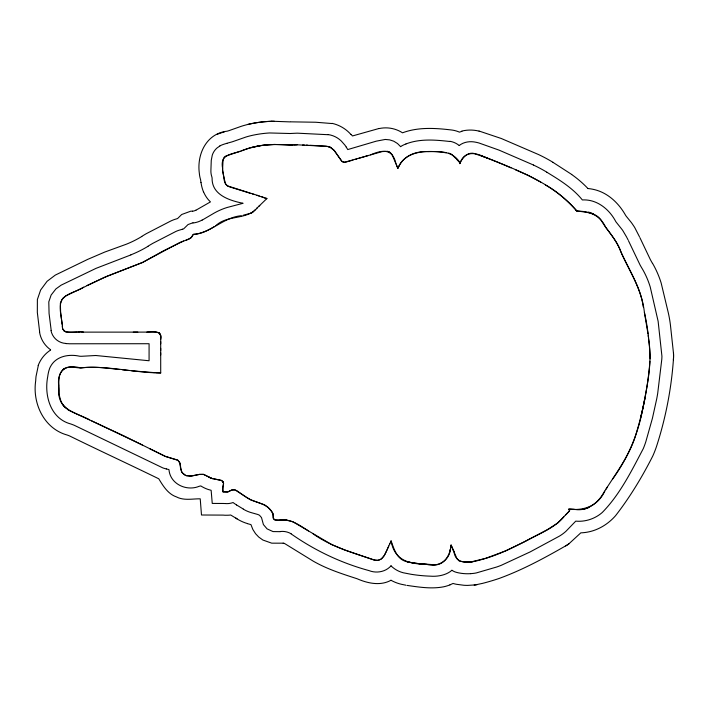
<?xml version="1.0" encoding="UTF-8"?>
<svg xmlns="http://www.w3.org/2000/svg" width="709" height="709" viewBox="0 0 709 709"><rect width="100%" height="100%" fill="white"/><g stroke="black" fill="none" stroke-linecap="round" stroke-linejoin="round"><path stroke-width="1.06" d="M160.695 355.058L160.704 348.341M160.695 350.583L160.713 335.924L159.055 332.751L155.9 332.078L133.301 332.122M160.713 343.865L160.721 341.632M160.739 339.389C163.035 330.554 152.435 331.395 146.86 332.104M58.741 387.362L59.042 394.558L61.151 401.879L64.156 406.47L68.498 410.183L123.694 435.787L165.162 456.321L177.631 460.061L179.802 462.658L180.556 468.33L181.912 472.265L185.244 475.367L190.322 476.147L199.406 474.41L203.51 474.374L211.752 478.407L221.359 480.347L223.025 481.748L223.565 483.387L222.661 487.686L223.007 491.86L227.846 491.922L231.878 489.963L234.98 489.884L250.791 499.978L264.554 504.79L267.949 507.316L272.114 511.987L273.071 514.362L273.408 518.545L274.454 519.857L285.922 520.069L292.835 521.744L331.936 544.698L344.406 549.883L373.847 559.95L377.932 560.358L381.15 559.109L384.225 555.617L386.981 549.945M58.767 386.396C56.676 370.869 65.68 363.806 80.401 367.891C107.236 365.259 133.841 372.863 160.713 372.934L160.695 352.816M612.62 479.045C627.979 457.934 638.215 433.757 642.903 408.074C647.246 385.35 652.679 361.882 648.478 338.734M352.993 160.11L345.123 162.281L342.332 161.785L333.744 149.909L330.775 147.569L328.081 146.479L297.213 144.804L289.751 145.141L274.33 144.423L260.744 145.575L249.453 148.11L225.338 156.255L224.071 157.345L223.06 159.738L222.529 170.834L225.365 183.64L227.367 185.829L229.468 186.848L250.047 193.22M222.653 168.609C219.843 154.748 230.035 154.615 240.262 151.345M222.599 169.354L224.328 180.901L225.905 184.446L227.367 185.829L259.228 195.95M449.958 584.863L453.024 583.454A45.881 45.881 0 0 0 456.436 584.287L463.908 585.271A63.792 63.792 0 0 0 467.71 585.395L475.455 584.881L482.607 583.356A227.5 227.5 0 0 0 499.012 578.5C522.763 569.868 545.097 557.691 566.961 545.124A45.208 45.208 0 0 0 568.902 543.821L580.813 532.849A47.273 47.273 0 0 0 587.274 532.158C598.281 530.226 608.242 524.031 615.563 515.691C629.964 497.16 642.239 476.82 652.829 455.905A106.926 106.926 0 0 0 656.392 446.821C665.609 418.514 671.308 389.117 673.435 359.428A50.374 50.374 0 0 0 673.479 353.179L670.43 325.032A121.478 121.478 0 0 0 668.25 312.572L661.151 282.971A95.981 95.981 0 0 0 652.572 263.367M650.162 358.825C649.506 343.289 647.84 327.602 644.392 312.385C642.044 290.043 629.752 271.281 620.632 251.376C616.919 240.023 608.145 231.878 602.127 221.908C596.881 211.769 585.563 212.665 576.497 210.768C552.949 182.887 517.304 170.107 484.327 156.964C474.613 151.912 463.659 151.38 459.831 163.69C462.357 157.256 468.941 150.308 476.661 154.42C488.448 158.027 499.765 162.946 511.038 167.882M649.931 361.271C647.875 387.531 642.655 413.489 634.608 438.57C627.678 458.493 614.419 475.349 603.465 493.136C597.581 503.541 586.059 512.137 573.572 509.159C571.924 509.159 566.624 508.176 569.655 510.728L557.779 522.985L547.516 529.543L526.822 540.586L505.73 550.831L485.523 558.391L470.882 561.945L464.448 561.971L459.299 561.076L456.968 558.657L451.092 545.026L450.649 547.357M450.578 547.729C450.135 560.332 438.259 567.599 426.419 564.32C409.084 563.983 394.479 560.642 391.084 540.896L390.677 541.791M388.399 546.825L391.084 540.896C394.071 549.129 397.102 559.773 407.001 561.714C414.871 563.389 422.901 564.24 430.93 564.559C443.417 567.28 450.206 555.652 451.092 545.026L452.014 547.197M38.304 365.56L36.035 376.408A75.898 75.898 0 0 0 35.698 380.839C32.313 403.306 43.967 428.537 66.974 434.963A42.469 42.469 0 0 1 69.597 435.946C99.189 450.49 129.153 464.324 158.781 478.797C162.946 485.683 167.927 494.022 176.444 496.894C183.897 500.855 192.635 498.693 200.23 498.826L201.489 515L223.3 515.106A21.004 21.004 0 0 0 225.542 515.248L227.855 515.23A30.398 30.398 0 0 0 230.691 515.009L237.01 518.828A55.01 55.01 0 0 0 235.84 518.093M389.507 544.37L389.888 543.528M313.156 533.877C331.679 547.029 353.747 553.029 374.955 560.225C383.472 561.847 385.864 551.912 388.762 546.019M387.336 549.174L388.045 547.614M398.804 166.562L397.838 168.228L392.042 154.615L390.367 152.692L387.566 151.309L382.311 151.566L344.317 162.326L341.747 161.342L334.4 150.618L329.924 147.135L326.016 146.143L309.824 145.265M446.209 152.816C429.158 150.281 405.601 149.422 397.838 168.228L396.588 165.33M398.981 166.252C404.352 155.156 416.653 150.893 428.546 151.655C441.937 151.301 453.184 151.221 460.513 163.469L456.41 159.091M604.768 491.124C597.82 506.253 583.702 510.967 568.45 509.115M606.071 489.104L607.383 487.092M241.255 215.731C223.415 217.282 210.99 233.013 193.327 234.378L191.616 237.214L189.285 238.995L179.971 242.416L142.527 262.472L104.134 277.485L65.565 296.016L62.419 299.003L60.354 303.222L60.602 311.659L62.073 324.279M83.671 287.18C76.669 291.931 66.593 292.87 61.577 300.208C58.235 308.769 62.108 318.545 62.507 327.434M563.788 516.967C553.357 529.189 537.378 534.267 523.836 542.101C510.826 548.589 497.709 555.094 483.635 558.958C473.55 562.024 455.905 566.952 453.937 551.558A35.84 35.84 0 0 1 453.051 549.643L452.209 547.658M565.72 514.849L569.655 510.728M391.067 565.791C385.687 571.915 376.47 573.581 369.017 570.603C340.976 562.964 314.814 550.485 291.036 533.833M258.918 206.23L266.752 198.662M256.41 208.65L259.769 205.415M257.243 207.843C247.131 220.304 227.226 214.535 215.784 225.728M253.911 211.043L255.577 209.447M253.086 211.831L250.986 213.161L243.214 215.244M451.872 570.302C446.564 575.052 437.852 576.763 430.487 576.169A154.27 154.27 0 0 1 411.069 574.281L403.244 572.766A27.164 27.164 0 0 1 391.005 565.862M119.484 369.495C106.775 368.157 94.022 366.136 81.278 367.909C75.278 368.077 68.206 365.082 63.083 369.469C57.021 375.283 59.414 385.031 58.82 392.538C58.608 410.059 77.503 413.312 89.653 419.808M459.237 145.487C463.97 141.747 470.395 140.976 476.156 142.305A46.617 46.617 0 0 1 478.992 142.996L499.127 150.157L533.434 165.002M214.18 226.703C207.843 230.585 200.904 234.156 193.327 234.378L190.898 237.905L185.598 240.422M219.976 145.93L217.043 147.968A16.041 16.041 0 0 0 212.283 155.12L211.255 160.394L210.901 170.541A17.521 17.521 0 0 0 211.823 176.754A18.31 18.31 0 0 1 212.097 178.056C211.645 194.913 229.698 200.629 243.098 203.279L226.96 207.533A65.831 65.831 0 0 0 214.446 212.93L202.162 220.127M284.07 543.316L284.105 543.333A12.859 12.859 0 0 1 285.408 544.016L313.316 561.2A145.974 145.974 0 0 0 316.17 562.769C329.127 569.779 343.236 574.228 357.185 578.774C367.714 583.365 380.405 586.13 391.013 580.254M87.056 285.514L107.608 275.996L142.527 262.472L163.744 250.658L183.666 240.989M195.923 210.218L210.44 201.905L208.517 199.894A29.911 29.911 0 0 1 204.733 194.355L203.501 191.793M271.724 121.301A117.02 117.02 0 0 0 247.45 124.536L243.931 125.493A95.715 95.715 0 0 0 241.184 126.335L229.237 130.553A50.968 50.968 0 0 1 227.146 131.183C206.319 133.469 196.694 154.402 199.353 173.377A28.599 28.599 0 0 0 200.576 179.643L200.966 182.452M130.908 254.903L96.034 268.348L61.16 285.142L55.931 288.9L51.128 295.033L48.797 301.874L49.072 313.475L51.208 330.554M405.938 143.954C419.932 138.521 435.291 139.841 449.887 141.508M241.406 150.928C257.562 143.909 275.402 144.042 292.613 145.008M192.954 222.759L188.036 224.558L183.755 228.768A5.14 5.14 0 0 1 182.931 229.069L182.931 229.078M181.619 229.468L182.621 229.167M181.539 229.494L178.872 230.292A25.666 25.666 0 0 0 174.467 232.18L152.984 243.249A125.05 125.05 0 0 0 147.959 246.253M354.943 159.507L356.884 158.913M358.834 158.32L368.591 155.431M461.914 131.307L459.459 132.149A28.298 28.298 0 0 0 451.057 129.933C434.927 128.028 418.018 126.991 402.517 132.813A30.992 30.992 0 0 0 379.173 128.559M370.55 154.863C383.33 149.271 392.83 148.872 395.985 163.947M226.889 143.289L231.152 142.128A51.075 51.075 0 0 0 232.836 141.614L246.103 136.979A86.888 86.888 0 0 1 254.46 134.905A110.267 110.267 0 0 1 269.58 132.964L289.263 133.487A10.28 10.28 0 0 0 290.947 133.469L297 133.177A28.98 28.98 0 0 1 297.62 133.186L328.134 134.71M379.147 128.453L352.47 135.96L351.035 134.347M280.409 531.67L273.018 531.582L267.08 528.879L263.411 524.58L261.506 517.605L259.884 515.718A2.809 2.809 0 0 0 259.086 515.026L259.042 515.026A8.73 8.73 0 0 0 258.404 514.725L258.156 514.628A13.374 13.374 0 0 0 257.518 514.397L251.624 512.74A32.827 32.827 0 0 1 243.293 509.142M308.566 530.944C300.12 525.741 291.364 518.784 280.799 519.954C277.361 521.08 271.999 520.371 273.133 515.567C270.616 503.142 255.001 503.319 246.307 497.275M290.628 121.833L315.691 122.24L331.989 123.543M470.59 573.678L473.772 573.359A38.968 38.968 0 0 0 476.439 572.899L496.752 566.987A143.785 143.785 0 0 0 501.166 565.357L530.172 551.903L559.339 536.172A42.965 42.965 0 0 0 565.835 531.404L575.743 521.142C585.262 522.019 595.002 518.811 602.207 512.536C620.02 494.421 631.604 470.776 643.329 448.54A99.721 99.721 0 0 0 645.819 441.751L652.422 418.301L656.72 398.857A238.605 238.605 0 0 0 657.695 393.371L661.763 359.596A59.689 59.689 0 0 0 661.86 358.151L661.896 357.292A38.18 38.18 0 0 0 661.922 356.148L658.129 321.301L650.233 286.994A85.027 85.027 0 0 0 642.584 269.296A106.164 106.164 0 0 1 640.059 264.98L628.502 240.803M293.765 144.92L297.213 144.804M192.573 211.14L190.712 211.202L181.681 214.508L177.569 218.549L174.653 219.444A37.028 37.028 0 0 0 168.972 221.944L146.143 233.766A134.098 134.098 0 0 0 141.747 236.425M271.715 121.23L290.052 121.886M78.096 332.149L80.285 332.131M62.295 325.856C62.206 336.899 77.414 330.226 83.573 332.122L137.821 332.122M81.384 332.131L83.573 332.122M76.997 332.158L65.574 331.865L62.729 329.003M283.095 543.174L282.599 543.165A4.724 4.724 0 0 0 281.969 543.183L271.715 543.165L262.897 540.036L258.714 537.032L255.568 533.709L252.856 529.481L250.951 524.625L247.485 523.641M283.157 543.174L283.21 543.174A3.102 3.102 0 0 1 283.875 543.236M302.619 144.999L304.418 145.061M306.217 145.123L308.016 145.194M154.58 372.65L131.644 370.78M65.822 343.599L68.144 343.679A8.517 8.517 0 0 1 68.915 343.723L69.11 343.75A5.069 5.069 0 0 0 69.633 343.776L149.085 343.723L149.076 360.757L95.733 355.501L82.111 356.255A18.425 18.425 0 0 1 79.55 356.21C68.764 353.8 55.63 356.175 50.277 367.014A15.545 15.545 0 0 0 49.657 368.388L48.921 370.594A41.53 41.53 0 0 0 47.742 376.532C44.055 395.064 50.268 418.47 70.643 423.929A55.01 55.01 0 0 1 74.348 425.329L162.848 467.913A36.372 36.372 0 0 0 166.34 468.933M155.714 372.704L160.713 372.934M224.629 491.904L223.007 491.86L222.874 490.46M225.471 491.957L227.846 491.922L231.878 489.963L234.378 489.759L236.771 490.655L245.633 496.876M224.593 503.55L224.159 503.514A11.238 11.238 0 0 0 223.406 503.479L212.248 503.425L211.14 490.3L208.233 489.485A33.872 33.872 0 0 1 200.815 485.94A16.981 16.981 0 0 0 199.256 486.259C186.538 491.647 170.054 483.99 168.964 469.562L166.34 468.95M122.524 369.814L128.604 370.461M643.24 306.944C640.83 287.384 629.441 271.157 621.66 253.583C618.124 243.683 611.929 235.388 605.61 227.199C600.248 215.306 589.179 210.963 577.144 211.158C567.838 201.134 557.646 191.563 545.381 184.978M407.046 585.404C419.09 587.141 431.559 589.144 443.666 586.795A39.332 39.332 0 0 0 449.967 584.872M405.92 585.209L401.312 584.269A40.191 40.191 0 0 1 390.996 580.272M479.054 131.032L501.325 138.512L538.539 154.553A154.305 154.305 0 0 1 552.967 162.299M448.708 153.073L451.606 154.296L455.887 158.497M252.342 193.903L254.637 194.585M256.933 195.267L266.885 198.688L261.524 196.641M515.381 169.735L528.329 175.469L540.728 182.116M149.741 448.717L165.693 456.543L178.101 460.363L179.997 463.323L181.353 471.104L182.585 473.266L186.352 475.774L191.864 475.987L199.406 474.41L203.51 474.374L211.752 478.407L221.846 480.622L223.565 483.387L222.786 489.751M142.314 444.977L91.514 420.791M552.949 162.334L571.702 174.458M546.843 172.225C559.667 180.042 572.801 188.107 582.355 199.947C596.721 199.069 609.217 209.12 615.634 221.314A13.117 13.117 0 0 0 616.13 222.085L621.474 228.794A49.205 49.205 0 0 1 622.679 230.381L626.703 237.187M236.576 504.968L243.338 509.071M400.629 146.657L397.501 143.519L393.743 141.197L389.649 139.868L385.235 139.451L376.275 141.162L347.756 149.564L346.249 147.082M627.04 237.843L628.085 239.961M453.937 551.558L453.051 549.643M639.456 236.735L634.839 227.757A47.946 47.946 0 0 0 634.13 226.596L632.029 223.486A61.337 61.337 0 0 0 630.992 222.103L626.393 216.44A16.67 16.67 0 0 1 625.657 215.43C618.771 203.066 607.551 192.378 593.371 189.383A44.383 44.383 0 0 0 587.823 188.514M639.872 237.595L650.286 259.459A94.776 94.776 0 0 0 652.502 263.411M644.392 312.385L647.991 333.868M39.677 332.113L37.329 312.412L37.382 299.508L40.635 289.999L47.069 281.313L55.302 275.092L87.579 259.432L104.755 252.058L126.424 244.18A103.195 103.195 0 0 0 141.791 236.496M648.159 335.49L648.318 337.112M38.171 365.507A31.728 31.728 0 0 1 50.605 350.033M50.569 349.75A26.862 26.862 0 0 1 39.544 332.131M247.494 523.596A42.992 42.992 0 0 1 236.992 518.873M568.902 543.83A52.377 52.377 0 0 1 565.622 545.948M673.488 353.179A51.722 51.722 0 0 1 673.39 359.95M571.667 174.503A107.972 107.972 0 0 1 587.876 188.461M461.851 131.068A35.831 35.831 0 0 1 479.027 131.13M332.025 123.348A35.264 35.264 0 0 1 350.902 134.462M203.448 191.811A39.084 39.084 0 0 1 201.01 182.443M195.906 210.174A10.307 10.307 0 0 1 192.591 211.229M225.134 503.541A18.283 18.283 0 0 0 233.075 502.539A46.032 46.032 0 0 0 236.576 504.959M280.383 531.502A17.353 17.353 0 0 1 291.089 533.735M451.934 570.249A13.737 13.737 0 0 0 455.01 571.897A14.561 14.561 0 0 0 455.577 572.083L455.922 572.19A31.914 31.914 0 0 0 458.865 572.916A45.394 45.394 0 0 0 470.581 573.661M533.416 165.029A142.979 142.979 0 0 1 546.861 172.19M449.923 141.295A19.763 19.763 0 0 1 459.21 145.522M400.603 146.621A24.203 24.203 0 0 1 405.947 143.989M346.249 147.082A37.674 37.674 0 0 0 344.858 145.061L341.313 141.038A23.707 23.707 0 0 0 328.152 134.568M219.932 145.824A36.177 36.177 0 0 1 226.907 143.36M202.109 220.038A23.938 23.938 0 0 1 192.981 222.989M148.004 246.324A114.645 114.645 0 0 1 130.881 254.841M65.822 343.448A15.997 15.997 0 0 1 50.995 330.598M398.44 167.2A40.324 40.324 0 0 1 397.838 168.228M388.328 151.531A6.815 6.815 0 0 1 390.367 152.692M328.081 146.479A10.963 10.963 0 0 1 330.775 147.569M251.784 147.445A92.232 92.232 0 0 1 265.255 144.99M266.424 198.192A1.684 1.684 0 0 1 266.806 198.573M253.06 211.814A5.716 5.716 0 0 1 250.995 213.196M62.419 299.003A15.102 15.102 0 0 1 63.916 297.346M64.51 331.298A6.062 6.062 0 0 1 63.526 330.429M159.055 332.751A3.022 3.022 0 0 1 159.977 333.629M62.596 369.894A12.549 12.549 0 0 1 64.111 368.707M65.45 407.817A19.391 19.391 0 0 1 62.011 403.501M212.549 478.655A21.261 21.261 0 0 1 208.668 477.086M222.688 481.322A3.341 3.341 0 0 1 223.468 482.785M272.611 512.846A5.291 5.291 0 0 1 273.071 514.362M280.799 519.954A30.212 30.212 0 0 1 286.95 520.202M430.93 564.488A142.039 142.039 0 0 1 406.993 561.794M450.215 549.564A18.585 18.585 0 0 1 449.985 550.556M473 561.679A35.078 35.078 0 0 1 464.448 561.962M589.374 507.201A22.785 22.785 0 0 1 583.25 509.248M645.093 397.776A358.417 358.417 0 0 1 640.413 418.319M588.328 212.088A19.923 19.923 0 0 1 593.663 214.127M577.144 211.158A7.808 7.808 0 0 1 575.903 210.325M481.074 155.829A224.416 224.416 0 0 1 487.57 158.142M217.122 134.373A50.826 50.826 0 0 1 224.221 132.007M247.45 124.536A117.357 117.357 0 0 1 274.339 121.257M477.476 584.544A45.757 45.757 0 0 1 474.179 585.04"/></g></svg>
